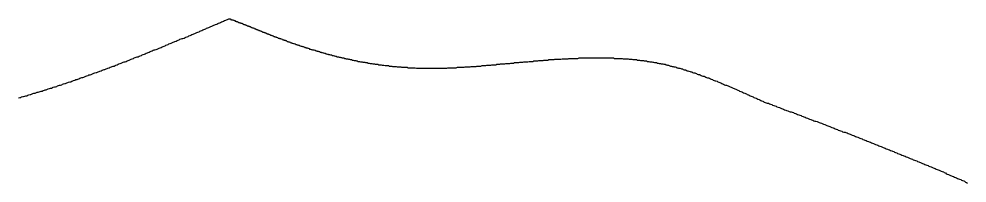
# Model space of a CAD drawing. Header units: millimetres. Extents: x 111 to 2999, y 81 to 1941.
# Drawn here: x 974.6 to 996.98, y 1760.33 to 1764.2 of the extents above; entities that cross this region are included whole.
import ezdxf

# ---------------------------------------------------------------- set-up
doc = ezdxf.new("R2010")
doc.units = ezdxf.units.MM
doc.layers.add('DRAW', color=7, linetype='Continuous')

msp = doc.modelspace()

# ---------------------------------------------------------------- linework, layer by layer
at = {"layer": 'DRAW'}
for points in [[(974.59, 1762.343, 0), (974.62, 1762.353, 0), (974.64, 1762.353, 0), (974.66, 1762.363, 0), (974.69, 1762.373, 0), (974.71, 1762.373, 0), (974.74, 1762.383, 0), (974.76, 1762.393, 0), (974.79, 1762.393, 0), (974.81, 1762.403, 0), (974.83, 1762.413, 0), (974.86, 1762.423, 0), (974.88, 1762.423, 0), (974.91, 1762.433, 0), (974.93, 1762.443, 0), (974.95, 1762.453, 0), (974.98, 1762.453, 0), (975, 1762.463, 0), (975.03, 1762.473, 0), (975.05, 1762.473, 0), (975.08, 1762.483, 0), (975.1, 1762.493, 0), (975.12, 1762.503, 0), (975.15, 1762.503, 0), (975.17, 1762.513, 0), (975.2, 1762.523, 0), (975.22, 1762.533, 0), (975.24, 1762.533, 0), (975.27, 1762.543, 0), (975.29, 1762.553, 0), (975.32, 1762.563, 0), (975.34, 1762.573, 0), (975.37, 1762.573, 0), (975.39, 1762.583, 0), (975.41, 1762.593, 0), (975.44, 1762.603, 0), (975.46, 1762.603, 0), (975.49, 1762.613, 0), (975.51, 1762.623, 0), (975.53, 1762.633, 0), (975.56, 1762.643, 0), (975.58, 1762.643, 0), (975.61, 1762.653, 0), (975.63, 1762.663, 0), (975.65, 1762.673, 0), (975.68, 1762.683, 0), (975.7, 1762.683, 0), (975.73, 1762.693, 0), (975.75, 1762.703, 0), (975.77, 1762.713, 0), (975.8, 1762.723, 0), (975.82, 1762.723, 0), (975.85, 1762.733, 0), (975.87, 1762.743, 0), (975.89, 1762.753, 0), (975.92, 1762.763, 0), (975.94, 1762.773, 0), (975.97, 1762.773, 0), (975.99, 1762.783, 0), (976.01, 1762.793, 0), (976.04, 1762.803, 0), (976.06, 1762.813, 0), (976.08, 1762.823, 0), (976.11, 1762.823, 0), (976.13, 1762.833, 0), (976.16, 1762.843, 0), (976.18, 1762.853, 0), (976.2, 1762.863, 0), (976.23, 1762.873, 0), (976.25, 1762.883, 0), (976.28, 1762.883, 0), (976.3, 1762.893, 0), (976.32, 1762.903, 0), (976.35, 1762.913, 0), (976.37, 1762.923, 0), (976.39, 1762.933, 0), (976.42, 1762.943, 0), (976.44, 1762.943, 0), (976.47, 1762.953, 0), (976.49, 1762.963, 0), (976.51, 1762.973, 0), (976.54, 1762.983, 0), (976.56, 1762.993, 0), (976.59, 1763.003, 0), (976.61, 1763.013, 0), (976.63, 1763.013, 0), (976.66, 1763.023, 0), (976.68, 1763.033, 0), (976.7, 1763.043, 0), (976.73, 1763.053, 0), (976.75, 1763.063, 0), (976.78, 1763.073, 0), (976.8, 1763.083, 0), (976.82, 1763.093, 0), (976.85, 1763.093, 0), (976.87, 1763.103, 0), (976.89, 1763.113, 0), (976.92, 1763.123, 0), (976.94, 1763.133, 0), (976.96, 1763.143, 0), (976.99, 1763.153, 0), (977.01, 1763.163, 0), (977.04, 1763.173, 0), (977.06, 1763.183, 0), (977.08, 1763.193, 0), (977.11, 1763.193, 0), (977.13, 1763.203, 0), (977.15, 1763.213, 0), (977.18, 1763.223, 0), (977.2, 1763.233, 0), (977.23, 1763.243, 0), (977.25, 1763.253, 0), (977.27, 1763.263, 0), (977.3, 1763.273, 0), (977.32, 1763.283, 0), (977.34, 1763.293, 0), (977.37, 1763.303, 0), (977.39, 1763.313, 0), (977.41, 1763.313, 0), (977.44, 1763.323, 0), (977.46, 1763.333, 0), (977.49, 1763.343, 0), (977.51, 1763.353, 0), (977.53, 1763.363, 0), (977.56, 1763.373, 0), (977.58, 1763.383, 0), (977.6, 1763.393, 0), (977.63, 1763.403, 0), (977.65, 1763.413, 0), (977.67, 1763.423, 0), (977.7, 1763.433, 0), (977.72, 1763.443, 0), (977.74, 1763.453, 0), (977.77, 1763.463, 0), (977.79, 1763.473, 0), (977.81, 1763.473, 0), (977.84, 1763.483, 0), (977.86, 1763.493, 0), (977.89, 1763.503, 0), (977.91, 1763.513, 0), (977.93, 1763.523, 0), (977.96, 1763.533, 0), (977.98, 1763.543, 0), (978, 1763.553, 0), (978.03, 1763.563, 0), (978.05, 1763.573, 0), (978.07, 1763.583, 0), (978.1, 1763.593, 0), (978.12, 1763.603, 0), (978.14, 1763.613, 0), (978.17, 1763.623, 0), (978.19, 1763.633, 0), (978.21, 1763.643, 0), (978.24, 1763.653, 0), (978.26, 1763.663, 0), (978.28, 1763.673, 0), (978.31, 1763.683, 0), (978.33, 1763.693, 0), (978.36, 1763.703, 0), (978.38, 1763.713, 0), (978.4, 1763.723, 0), (978.43, 1763.733, 0), (978.45, 1763.743, 0), (978.47, 1763.743, 0), (978.5, 1763.753, 0), (978.52, 1763.763, 0), (978.54, 1763.773, 0), (978.57, 1763.783, 0), (978.59, 1763.793, 0), (978.61, 1763.803, 0), (978.64, 1763.813, 0), (978.66, 1763.823, 0), (978.68, 1763.833, 0), (978.71, 1763.843, 0), (978.73, 1763.853, 0), (978.75, 1763.863, 0), (978.78, 1763.873, 0), (978.8, 1763.883, 0), (978.82, 1763.893, 0), (978.85, 1763.903, 0), (978.87, 1763.913, 0), (978.89, 1763.923, 0), (978.92, 1763.933, 0), (978.94, 1763.943, 0), (978.96, 1763.953, 0), (978.99, 1763.963, 0), (979.01, 1763.973, 0), (979.03, 1763.983, 0), (979.06, 1763.993, 0), (979.08, 1764.003, 0), (979.1, 1764.013, 0), (979.13, 1764.023, 0), (979.15, 1764.033, 0), (979.17, 1764.043, 0), (979.2, 1764.053, 0), (979.22, 1764.063, 0), (979.24, 1764.073, 0), (979.27, 1764.083, 0), (979.29, 1764.093, 0), (979.31, 1764.103, 0), (979.34, 1764.113, 0), (979.36, 1764.123, 0), (979.38, 1764.133, 0), (979.41, 1764.143, 0), (979.43, 1764.153, 0), (979.45, 1764.163, 0), (979.48, 1764.173, 0), (979.5, 1764.183, 0), (979.52, 1764.193, 0), (979.55, 1764.203, 0), (979.57, 1764.203, 0), (979.57, 1764.203, 0), (979.58, 1764.203, 0), (979.59, 1764.203, 0), (979.59, 1764.193, 0), (979.6, 1764.193, 0), (979.61, 1764.193, 0), (979.62, 1764.193, 0), (979.62, 1764.183, 0), (979.63, 1764.183, 0), (979.64, 1764.183, 0), (979.65, 1764.183, 0), (979.66, 1764.173, 0), (979.66, 1764.173, 0), (979.67, 1764.173, 0), (979.68, 1764.163, 0), (979.69, 1764.163, 0), (979.7, 1764.163, 0), (979.7, 1764.153, 0), (979.71, 1764.153, 0), (979.72, 1764.153, 0), (979.73, 1764.143, 0), (979.74, 1764.143, 0), (979.75, 1764.143, 0), (979.76, 1764.133, 0), (979.77, 1764.133, 0), (979.77, 1764.133, 0), (979.78, 1764.123, 0), (979.79, 1764.123, 0), (979.8, 1764.123, 0), (979.81, 1764.113, 0), (979.82, 1764.113, 0), (979.83, 1764.113, 0), (979.84, 1764.103, 0), (979.85, 1764.103, 0), (979.86, 1764.103, 0), (979.87, 1764.093, 0), (979.88, 1764.093, 0), (979.89, 1764.083, 0), (979.89, 1764.083, 0), (979.9, 1764.083, 0), (979.91, 1764.073, 0), (979.92, 1764.073, 0), (979.93, 1764.073, 0), (979.94, 1764.063, 0), (979.95, 1764.063, 0), (979.96, 1764.053, 0), (979.97, 1764.053, 0), (979.98, 1764.053, 0), (979.99, 1764.043, 0), (980.01, 1764.043, 0), (980.02, 1764.033, 0), (980.03, 1764.033, 0), (980.04, 1764.023, 0), (980.05, 1764.023, 0), (980.06, 1764.023, 0), (980.07, 1764.013, 0), (980.08, 1764.013, 0), (980.09, 1764.003, 0), (980.1, 1764.003, 0), (980.11, 1763.993, 0), (980.12, 1763.993, 0), (980.13, 1763.993, 0), (980.14, 1763.983, 0), (980.16, 1763.983, 0), (980.17, 1763.973, 0), (980.18, 1763.973, 0), (980.19, 1763.963, 0), (980.2, 1763.963, 0), (980.21, 1763.953, 0), (980.22, 1763.953, 0), (980.23, 1763.943, 0), (980.25, 1763.943, 0), (980.26, 1763.933, 0), (980.27, 1763.933, 0), (980.28, 1763.933, 0), (980.29, 1763.923, 0), (980.3, 1763.923, 0), (980.32, 1763.913, 0), (980.33, 1763.913, 0), (980.34, 1763.903, 0), (980.35, 1763.903, 0), (980.36, 1763.893, 0), (980.38, 1763.893, 0), (980.39, 1763.883, 0), (980.4, 1763.883, 0), (980.41, 1763.873, 0), (980.43, 1763.873, 0), (980.44, 1763.863, 0), (980.45, 1763.863, 0), (980.46, 1763.853, 0), (980.48, 1763.853, 0), (980.49, 1763.843, 0), (980.5, 1763.843, 0), (980.51, 1763.833, 0), (980.53, 1763.833, 0), (980.54, 1763.823, 0), (980.55, 1763.823, 0), (980.57, 1763.813, 0), (980.58, 1763.813, 0), (980.59, 1763.803, 0), (980.6, 1763.803, 0), (980.62, 1763.793, 0), (980.63, 1763.793, 0), (980.64, 1763.783, 0), (980.66, 1763.783, 0), (980.67, 1763.773, 0), (980.68, 1763.773, 0), (980.7, 1763.763, 0), (980.71, 1763.763, 0), (980.72, 1763.753, 0), (980.74, 1763.753, 0), (980.75, 1763.743, 0), (980.77, 1763.743, 0), (980.78, 1763.733, 0), (980.79, 1763.733, 0), (980.81, 1763.723, 0), (980.82, 1763.723, 0), (980.83, 1763.713, 0), (980.85, 1763.713, 0), (980.86, 1763.703, 0), (980.88, 1763.703, 0), (980.89, 1763.693, 0), (980.91, 1763.693, 0), (980.92, 1763.683, 0), (980.93, 1763.673, 0), (980.95, 1763.673, 0), (980.96, 1763.663, 0), (980.98, 1763.663, 0), (980.99, 1763.653, 0), (981.01, 1763.653, 0), (981.02, 1763.643, 0), (981.03, 1763.643, 0), (981.05, 1763.633, 0), (981.06, 1763.633, 0), (981.08, 1763.623, 0), (981.09, 1763.623, 0), (981.11, 1763.613, 0), (981.12, 1763.613, 0), (981.14, 1763.603, 0), (981.15, 1763.603, 0), (981.17, 1763.593, 0), (981.18, 1763.593, 0), (981.2, 1763.583, 0), (981.21, 1763.583, 0), (981.23, 1763.573, 0), (981.24, 1763.573, 0), (981.26, 1763.563, 0), (981.28, 1763.563, 0), (981.29, 1763.553, 0), (981.31, 1763.553, 0), (981.32, 1763.543, 0), (981.34, 1763.543, 0), (981.35, 1763.533, 0), (981.37, 1763.533, 0), (981.38, 1763.523, 0), (981.4, 1763.523, 0), (981.42, 1763.513, 0), (981.43, 1763.513, 0), (981.45, 1763.503, 0), (981.46, 1763.493, 0), (981.48, 1763.493, 0), (981.5, 1763.483, 0), (981.51, 1763.483, 0), (981.53, 1763.473, 0), (981.54, 1763.473, 0), (981.56, 1763.473, 0), (981.58, 1763.463, 0), (981.59, 1763.463, 0), (981.61, 1763.453, 0), (981.63, 1763.453, 0), (981.64, 1763.443, 0), (981.66, 1763.443, 0), (981.68, 1763.433, 0), (981.69, 1763.433, 0), (981.71, 1763.423, 0), (981.73, 1763.423, 0), (981.74, 1763.413, 0), (981.76, 1763.413, 0), (981.78, 1763.403, 0), (981.79, 1763.403, 0), (981.81, 1763.393, 0), (981.83, 1763.393, 0), (981.85, 1763.383, 0), (981.86, 1763.383, 0), (981.88, 1763.373, 0), (981.9, 1763.373, 0), (981.91, 1763.363, 0), (981.93, 1763.363, 0), (981.95, 1763.353, 0), (981.97, 1763.353, 0), (981.98, 1763.353, 0), (982, 1763.343, 0), (982.02, 1763.343, 0), (982.04, 1763.333, 0), (982.05, 1763.333, 0), (982.07, 1763.323, 0), (982.09, 1763.323, 0), (982.11, 1763.313, 0), (982.12, 1763.313, 0), (982.14, 1763.313, 0), (982.16, 1763.303, 0), (982.18, 1763.303, 0), (982.2, 1763.293, 0), (982.21, 1763.293, 0), (982.23, 1763.283, 0), (982.25, 1763.283, 0), (982.27, 1763.283, 0), (982.29, 1763.273, 0), (982.31, 1763.273, 0), (982.32, 1763.263, 0), (982.34, 1763.263, 0), (982.36, 1763.263, 0), (982.38, 1763.253, 0), (982.4, 1763.253, 0), (982.42, 1763.243, 0), (982.43, 1763.243, 0), (982.45, 1763.243, 0), (982.47, 1763.233, 0), (982.49, 1763.233, 0), (982.51, 1763.223, 0), (982.53, 1763.223, 0), (982.55, 1763.223, 0), (982.57, 1763.213, 0), (982.58, 1763.213, 0), (982.6, 1763.203, 0), (982.62, 1763.203, 0), (982.64, 1763.203, 0), (982.66, 1763.193, 0), (982.68, 1763.193, 0), (982.7, 1763.193, 0), (982.72, 1763.183, 0), (982.74, 1763.183, 0), (982.76, 1763.183, 0), (982.78, 1763.173, 0), (982.8, 1763.173, 0), (982.82, 1763.173, 0), (982.84, 1763.163, 0), (982.85, 1763.163, 0), (982.87, 1763.163, 0), (982.89, 1763.153, 0), (982.91, 1763.153, 0), (982.93, 1763.153, 0), (982.95, 1763.143, 0), (982.97, 1763.143, 0), (982.99, 1763.143, 0), (983.01, 1763.133, 0), (983.03, 1763.133, 0), (983.05, 1763.133, 0), (983.07, 1763.133, 0), (983.09, 1763.123, 0), (983.11, 1763.123, 0), (983.13, 1763.123, 0), (983.15, 1763.123, 0), (983.17, 1763.113, 0), (983.19, 1763.113, 0), (983.21, 1763.113, 0), (983.24, 1763.103, 0), (983.26, 1763.103, 0), (983.28, 1763.103, 0), (983.3, 1763.103, 0), (983.32, 1763.103, 0), (983.34, 1763.093, 0), (983.36, 1763.093, 0), (983.38, 1763.093, 0), (983.4, 1763.093, 0), (983.42, 1763.083, 0), (983.44, 1763.083, 0), (983.46, 1763.083, 0), (983.48, 1763.083, 0), (983.5, 1763.083, 0), (983.53, 1763.073, 0), (983.55, 1763.073, 0), (983.57, 1763.073, 0), (983.59, 1763.073, 0), (983.61, 1763.073, 0), (983.63, 1763.063, 0), (983.65, 1763.063, 0), (983.67, 1763.063, 0), (983.7, 1763.063, 0), (983.72, 1763.063, 0), (983.74, 1763.063, 0), (983.76, 1763.063, 0), (983.78, 1763.053, 0), (983.8, 1763.053, 0), (983.82, 1763.053, 0), (983.85, 1763.053, 0), (983.87, 1763.053, 0), (983.89, 1763.053, 0), (983.91, 1763.053, 0), (983.93, 1763.053, 0), (983.95, 1763.053, 0), (983.98, 1763.043, 0), (984, 1763.043, 0), (984.02, 1763.043, 0), (984.04, 1763.043, 0), (984.06, 1763.043, 0), (984.09, 1763.043, 0), (984.11, 1763.043, 0), (984.13, 1763.043, 0), (984.15, 1763.043, 0), (984.18, 1763.043, 0), (984.2, 1763.043, 0), (984.22, 1763.043, 0), (984.24, 1763.043, 0), (984.27, 1763.043, 0), (984.29, 1763.043, 0), (984.31, 1763.043, 0), (984.33, 1763.043, 0), (984.35, 1763.043, 0), (984.38, 1763.043, 0), (984.4, 1763.043, 0), (984.42, 1763.043, 0), (984.45, 1763.043, 0), (984.47, 1763.043, 0), (984.49, 1763.043, 0), (984.51, 1763.043, 0), (984.54, 1763.043, 0), (984.56, 1763.043, 0), (984.58, 1763.043, 0), (984.6, 1763.043, 0), (984.63, 1763.043, 0), (984.65, 1763.043, 0), (984.67, 1763.043, 0), (984.7, 1763.043, 0), (984.72, 1763.053, 0), (984.74, 1763.053, 0), (984.76, 1763.053, 0), (984.79, 1763.053, 0), (984.81, 1763.053, 0), (984.83, 1763.053, 0), (984.86, 1763.053, 0), (984.88, 1763.053, 0), (984.9, 1763.053, 0), (984.92, 1763.053, 0), (984.95, 1763.063, 0), (984.97, 1763.063, 0), (984.99, 1763.063, 0), (985.02, 1763.063, 0), (985.04, 1763.063, 0), (985.06, 1763.063, 0), (985.09, 1763.063, 0), (985.11, 1763.063, 0), (985.13, 1763.073, 0), (985.16, 1763.073, 0), (985.18, 1763.073, 0), (985.2, 1763.073, 0), (985.23, 1763.073, 0), (985.25, 1763.073, 0), (985.27, 1763.083, 0), (985.29, 1763.083, 0), (985.32, 1763.083, 0), (985.34, 1763.083, 0), (985.36, 1763.083, 0), (985.39, 1763.083, 0), (985.41, 1763.093, 0), (985.43, 1763.093, 0), (985.46, 1763.093, 0), (985.48, 1763.093, 0), (985.5, 1763.093, 0), (985.53, 1763.103, 0), (985.55, 1763.103, 0), (985.57, 1763.103, 0), (985.6, 1763.103, 0), (985.62, 1763.103, 0), (985.64, 1763.113, 0), (985.67, 1763.113, 0), (985.69, 1763.113, 0), (985.71, 1763.113, 0), (985.74, 1763.113, 0), (985.76, 1763.123, 0), (985.79, 1763.123, 0), (985.81, 1763.123, 0), (985.83, 1763.123, 0), (985.86, 1763.123, 0), (985.88, 1763.133, 0), (985.9, 1763.133, 0), (985.93, 1763.133, 0), (985.95, 1763.133, 0), (985.97, 1763.143, 0), (986, 1763.143, 0), (986.02, 1763.143, 0), (986.04, 1763.143, 0), (986.07, 1763.143, 0), (986.09, 1763.153, 0), (986.11, 1763.153, 0), (986.14, 1763.153, 0), (986.16, 1763.153, 0), (986.19, 1763.153, 0), (986.21, 1763.163, 0), (986.23, 1763.163, 0), (986.26, 1763.163, 0), (986.28, 1763.163, 0), (986.3, 1763.173, 0), (986.33, 1763.173, 0), (986.35, 1763.173, 0), (986.37, 1763.173, 0), (986.4, 1763.173, 0), (986.42, 1763.183, 0), (986.45, 1763.183, 0), (986.47, 1763.183, 0), (986.49, 1763.183, 0), (986.52, 1763.193, 0), (986.54, 1763.193, 0), (986.56, 1763.193, 0), (986.59, 1763.193, 0), (986.61, 1763.193, 0), (986.64, 1763.203, 0), (986.66, 1763.203, 0), (986.68, 1763.203, 0), (986.71, 1763.203, 0), (986.73, 1763.203, 0), (986.75, 1763.213, 0), (986.78, 1763.213, 0), (986.8, 1763.213, 0), (986.82, 1763.213, 0), (986.85, 1763.213, 0), (986.87, 1763.223, 0), (986.9, 1763.223, 0), (986.92, 1763.223, 0), (986.94, 1763.223, 0), (986.97, 1763.223, 0), (986.99, 1763.233, 0), (987.01, 1763.233, 0), (987.04, 1763.233, 0), (987.06, 1763.233, 0), (987.09, 1763.233, 0), (987.11, 1763.243, 0), (987.13, 1763.243, 0), (987.16, 1763.243, 0), (987.18, 1763.243, 0), (987.2, 1763.243, 0), (987.23, 1763.243, 0), (987.25, 1763.253, 0), (987.28, 1763.253, 0), (987.3, 1763.253, 0), (987.32, 1763.253, 0), (987.35, 1763.253, 0), (987.37, 1763.253, 0), (987.39, 1763.253, 0), (987.42, 1763.263, 0), (987.44, 1763.263, 0), (987.46, 1763.263, 0), (987.49, 1763.263, 0), (987.51, 1763.263, 0), (987.54, 1763.263, 0), (987.56, 1763.263, 0), (987.58, 1763.273, 0), (987.61, 1763.273, 0), (987.63, 1763.273, 0), (987.65, 1763.273, 0), (987.68, 1763.273, 0), (987.7, 1763.273, 0), (987.72, 1763.273, 0), (987.75, 1763.273, 0), (987.77, 1763.273, 0), (987.79, 1763.273, 0), (987.82, 1763.283, 0), (987.84, 1763.283, 0), (987.87, 1763.283, 0), (987.89, 1763.283, 0), (987.91, 1763.283, 0), (987.94, 1763.283, 0), (987.96, 1763.283, 0), (987.98, 1763.283, 0), (988.01, 1763.283, 0), (988.03, 1763.283, 0), (988.05, 1763.283, 0), (988.08, 1763.283, 0), (988.1, 1763.283, 0), (988.12, 1763.283, 0), (988.15, 1763.283, 0), (988.17, 1763.283, 0), (988.19, 1763.283, 0), (988.22, 1763.283, 0), (988.24, 1763.283, 0), (988.26, 1763.283, 0), (988.29, 1763.283, 0), (988.31, 1763.283, 0), (988.33, 1763.283, 0), (988.36, 1763.283, 0), (988.38, 1763.283, 0), (988.4, 1763.283, 0), (988.43, 1763.283, 0), (988.45, 1763.283, 0), (988.47, 1763.283, 0), (988.5, 1763.283, 0), (988.52, 1763.283, 0), (988.54, 1763.283, 0), (988.56, 1763.283, 0), (988.59, 1763.283, 0), (988.61, 1763.283, 0), (988.63, 1763.283, 0), (988.66, 1763.273, 0), (988.68, 1763.273, 0), (988.7, 1763.273, 0), (988.73, 1763.273, 0), (988.75, 1763.273, 0), (988.77, 1763.273, 0), (988.79, 1763.273, 0), (988.82, 1763.273, 0), (988.84, 1763.273, 0), (988.86, 1763.263, 0), (988.89, 1763.263, 0), (988.91, 1763.263, 0), (988.93, 1763.263, 0), (988.95, 1763.263, 0), (988.98, 1763.263, 0), (989, 1763.253, 0), (989.02, 1763.253, 0), (989.05, 1763.253, 0), (989.07, 1763.253, 0), (989.09, 1763.243, 0), (989.11, 1763.243, 0), (989.14, 1763.243, 0), (989.16, 1763.243, 0), (989.18, 1763.243, 0), (989.2, 1763.233, 0), (989.23, 1763.233, 0), (989.25, 1763.233, 0), (989.27, 1763.223, 0), (989.29, 1763.223, 0), (989.32, 1763.223, 0), (989.34, 1763.223, 0), (989.36, 1763.213, 0), (989.38, 1763.213, 0), (989.41, 1763.213, 0), (989.43, 1763.203, 0), (989.45, 1763.203, 0), (989.47, 1763.203, 0), (989.49, 1763.193, 0), (989.52, 1763.193, 0), (989.54, 1763.193, 0), (989.56, 1763.183, 0), (989.58, 1763.183, 0), (989.6, 1763.173, 0), (989.63, 1763.173, 0), (989.65, 1763.173, 0), (989.67, 1763.163, 0), (989.69, 1763.163, 0), (989.71, 1763.153, 0), (989.74, 1763.153, 0), (989.76, 1763.143, 0), (989.78, 1763.143, 0), (989.8, 1763.143, 0), (989.82, 1763.133, 0), (989.85, 1763.133, 0), (989.87, 1763.123, 0), (989.89, 1763.123, 0), (989.91, 1763.113, 0), (989.93, 1763.113, 0), (989.95, 1763.103, 0), (989.98, 1763.093, 0), (990, 1763.093, 0), (990.02, 1763.083, 0), (990.04, 1763.083, 0), (990.06, 1763.073, 0), (990.09, 1763.073, 0), (990.11, 1763.063, 0), (990.13, 1763.053, 0), (990.15, 1763.053, 0), (990.17, 1763.043, 0), (990.2, 1763.043, 0), (990.22, 1763.033, 0), (990.24, 1763.023, 0), (990.26, 1763.023, 0), (990.28, 1763.013, 0), (990.3, 1763.003, 0), (990.33, 1763.003, 0), (990.35, 1762.993, 0), (990.37, 1762.983, 0), (990.39, 1762.983, 0), (990.41, 1762.973, 0), (990.44, 1762.963, 0), (990.46, 1762.953, 0), (990.48, 1762.953, 0), (990.5, 1762.943, 0), (990.52, 1762.933, 0), (990.55, 1762.933, 0), (990.57, 1762.923, 0), (990.59, 1762.913, 0), (990.61, 1762.903, 0), (990.63, 1762.893, 0), (990.66, 1762.893, 0), (990.68, 1762.883, 0), (990.7, 1762.873, 0), (990.72, 1762.863, 0), (990.74, 1762.853, 0), (990.77, 1762.853, 0), (990.79, 1762.843, 0), (990.81, 1762.833, 0), (990.83, 1762.823, 0), (990.85, 1762.813, 0), (990.88, 1762.813, 0), (990.9, 1762.803, 0), (990.92, 1762.793, 0), (990.94, 1762.783, 0), (990.97, 1762.773, 0), (990.99, 1762.763, 0), (991.01, 1762.753, 0), (991.03, 1762.743, 0), (991.05, 1762.743, 0), (991.08, 1762.733, 0), (991.1, 1762.723, 0), (991.12, 1762.713, 0), (991.14, 1762.703, 0), (991.17, 1762.693, 0), (991.19, 1762.683, 0), (991.21, 1762.673, 0), (991.23, 1762.663, 0), (991.25, 1762.653, 0), (991.28, 1762.643, 0), (991.3, 1762.643, 0), (991.32, 1762.633, 0), (991.34, 1762.623, 0), (991.37, 1762.613, 0), (991.39, 1762.603, 0), (991.41, 1762.593, 0), (991.43, 1762.583, 0), (991.46, 1762.573, 0), (991.48, 1762.563, 0), (991.5, 1762.553, 0), (991.52, 1762.543, 0), (991.55, 1762.533, 0), (991.57, 1762.523, 0), (991.59, 1762.513, 0), (991.61, 1762.503, 0), (991.64, 1762.493, 0), (991.66, 1762.483, 0), (991.68, 1762.473, 0), (991.7, 1762.463, 0), (991.73, 1762.453, 0), (991.75, 1762.443, 0), (991.77, 1762.433, 0), (991.79, 1762.423, 0), (991.82, 1762.413, 0), (991.84, 1762.403, 0), (991.86, 1762.393, 0), (991.88, 1762.383, 0), (991.91, 1762.373, 0), (991.93, 1762.363, 0), (991.95, 1762.353, 0), (991.97, 1762.343, 0), (992, 1762.333, 0), (992.02, 1762.323, 0), (992.04, 1762.313, 0), (992.07, 1762.303, 0), (992.09, 1762.293, 0), (992.11, 1762.283, 0), (992.13, 1762.273, 0), (992.16, 1762.263, 0), (992.17, 1762.253, 0), (992.18, 1762.253, 0), (992.19, 1762.243, 0)], [(992.19, 1762.243, 0), (992.21, 1762.233, 0), (992.24, 1762.223, 0), (992.26, 1762.213, 0), (992.29, 1762.213, 0), (992.32, 1762.203, 0), (992.34, 1762.193, 0), (992.37, 1762.183, 0), (992.39, 1762.173, 0), (992.42, 1762.163, 0), (992.44, 1762.153, 0), (992.47, 1762.143, 0), (992.49, 1762.133, 0), (992.52, 1762.123, 0), (992.55, 1762.113, 0), (992.57, 1762.103, 0), (992.6, 1762.093, 0), (992.62, 1762.083, 0), (992.65, 1762.073, 0), (992.67, 1762.063, 0), (992.7, 1762.053, 0), (992.72, 1762.043, 0), (992.75, 1762.033, 0), (992.78, 1762.023, 0), (992.8, 1762.013, 0), (992.83, 1762.013, 0), (992.85, 1762.003, 0), (992.88, 1761.993, 0), (992.9, 1761.983, 0), (992.93, 1761.973, 0), (992.95, 1761.963, 0), (992.98, 1761.953, 0), (993.01, 1761.943, 0), (993.03, 1761.933, 0), (993.06, 1761.923, 0), (993.08, 1761.913, 0), (993.11, 1761.903, 0), (993.13, 1761.893, 0), (993.16, 1761.883, 0), (993.18, 1761.873, 0), (993.21, 1761.863, 0), (993.23, 1761.853, 0), (993.26, 1761.843, 0), (993.29, 1761.833, 0), (993.31, 1761.823, 0), (993.34, 1761.813, 0), (993.36, 1761.803, 0), (993.39, 1761.793, 0), (993.41, 1761.793, 0), (993.44, 1761.783, 0), (993.46, 1761.773, 0), (993.49, 1761.763, 0), (993.51, 1761.753, 0), (993.54, 1761.743, 0), (993.56, 1761.733, 0), (993.59, 1761.723, 0), (993.62, 1761.713, 0), (993.64, 1761.703, 0), (993.67, 1761.693, 0), (993.69, 1761.683, 0), (993.72, 1761.673, 0), (993.74, 1761.663, 0), (993.77, 1761.653, 0), (993.79, 1761.643, 0), (993.82, 1761.633, 0), (993.84, 1761.623, 0), (993.87, 1761.613, 0), (993.89, 1761.603, 0), (993.92, 1761.593, 0), (993.94, 1761.583, 0), (993.97, 1761.573, 0), (993.99, 1761.563, 0), (994.02, 1761.553, 0), (994.04, 1761.543, 0), (994.07, 1761.533, 0), (994.1, 1761.533, 0), (994.12, 1761.523, 0), (994.15, 1761.513, 0), (994.17, 1761.503, 0), (994.2, 1761.493, 0), (994.22, 1761.483, 0), (994.25, 1761.473, 0), (994.27, 1761.463, 0), (994.3, 1761.453, 0), (994.32, 1761.443, 0), (994.35, 1761.433, 0), (994.37, 1761.423, 0), (994.4, 1761.413, 0), (994.42, 1761.403, 0), (994.45, 1761.393, 0), (994.47, 1761.383, 0), (994.5, 1761.373, 0), (994.52, 1761.363, 0), (994.55, 1761.353, 0), (994.57, 1761.343, 0), (994.6, 1761.333, 0), (994.62, 1761.323, 0), (994.65, 1761.313, 0), (994.67, 1761.303, 0), (994.7, 1761.293, 0), (994.72, 1761.283, 0), (994.75, 1761.273, 0), (994.77, 1761.263, 0), (994.8, 1761.253, 0), (994.82, 1761.243, 0), (994.85, 1761.233, 0), (994.87, 1761.223, 0), (994.9, 1761.213, 0), (994.92, 1761.203, 0), (994.95, 1761.193, 0), (994.97, 1761.183, 0), (995, 1761.173, 0), (995.02, 1761.163, 0), (995.05, 1761.153, 0), (995.07, 1761.143, 0), (995.1, 1761.133, 0), (995.12, 1761.123, 0), (995.15, 1761.113, 0), (995.17, 1761.103, 0), (995.2, 1761.093, 0), (995.22, 1761.083, 0), (995.25, 1761.073, 0), (995.27, 1761.063, 0), (995.29, 1761.053, 0), (995.32, 1761.043, 0), (995.34, 1761.033, 0), (995.37, 1761.023, 0), (995.39, 1761.013, 0), (995.42, 1761.003, 0), (995.44, 1760.993, 0), (995.47, 1760.983, 0), (995.49, 1760.973, 0), (995.52, 1760.963, 0), (995.54, 1760.953, 0), (995.57, 1760.943, 0), (995.59, 1760.933, 0), (995.62, 1760.923, 0), (995.64, 1760.913, 0), (995.66, 1760.903, 0), (995.69, 1760.893, 0), (995.71, 1760.883, 0), (995.74, 1760.873, 0), (995.76, 1760.863, 0), (995.79, 1760.853, 0), (995.81, 1760.843, 0), (995.84, 1760.833, 0), (995.86, 1760.823, 0), (995.88, 1760.813, 0), (995.91, 1760.803, 0), (995.93, 1760.793, 0), (995.96, 1760.783, 0), (995.98, 1760.773, 0), (996.01, 1760.763, 0), (996.03, 1760.753, 0), (996.06, 1760.743, 0), (996.08, 1760.733, 0), (996.1, 1760.723, 0), (996.13, 1760.713, 0), (996.15, 1760.703, 0), (996.18, 1760.693, 0), (996.2, 1760.683, 0), (996.23, 1760.673, 0), (996.25, 1760.663, 0), (996.27, 1760.653, 0), (996.3, 1760.643, 0), (996.32, 1760.633, 0), (996.35, 1760.623, 0), (996.37, 1760.613, 0), (996.39, 1760.603, 0), (996.42, 1760.593, 0), (996.44, 1760.583, 0), (996.47, 1760.573, 0), (996.49, 1760.553, 0), (996.51, 1760.543, 0), (996.54, 1760.533, 0), (996.56, 1760.523, 0), (996.59, 1760.513, 0), (996.61, 1760.503, 0), (996.63, 1760.493, 0), (996.66, 1760.483, 0), (996.68, 1760.473, 0), (996.71, 1760.463, 0), (996.73, 1760.453, 0), (996.75, 1760.443, 0), (996.78, 1760.433, 0), (996.8, 1760.423, 0), (996.83, 1760.413, 0), (996.85, 1760.403, 0), (996.87, 1760.393, 0), (996.9, 1760.383, 0), (996.92, 1760.373, 0), (996.94, 1760.353, 0), (996.97, 1760.343, 0), (996.99, 1760.333, 0)]]:
    msp.add_polyline3d(points, dxfattribs=at)

doc.saveas('drawing.dxf')
